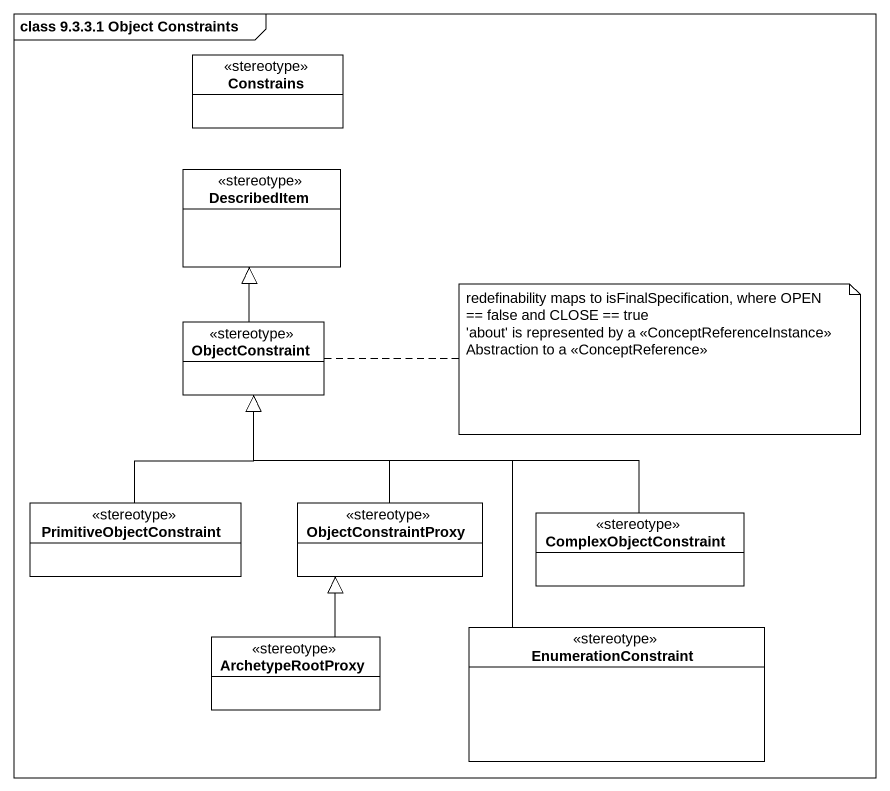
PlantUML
@startuml
mainframe class 9.3.3.1 Object Constraints
hide circle
hide empty members
class Constrains <<stereotype>>
class DescribedItem <<stereotype>>
class ObjectConstraint <<stereotype>>
class PrimitiveObjectConstraint <<stereotype>>
class ObjectConstraintProxy <<stereotype>>
class ComplexObjectConstraint <<stereotype>>
class ArchetypeRootProxy <<stereotype>>
class EnumerationConstraint <<stereotype>>
ObjectConstraint -up-|> DescribedItem
PrimitiveObjectConstraint -up-|> ObjectConstraint
ObjectConstraintProxy -up-|> ObjectConstraint
ComplexObjectConstraint -left-|> ObjectConstraint
ArchetypeRootProxy -up-|> ObjectConstraintProxy
EnumerationConstraint -up-|> ObjectConstraint
note right of ObjectConstraint
  redefinability maps to isFinalSpecification, where OPEN == false and CLOSE == true
  ~'about' is represented by a <<ConceptReferenceInstance>> Abstraction to a <<ConceptReference>>
end note
@enduml
